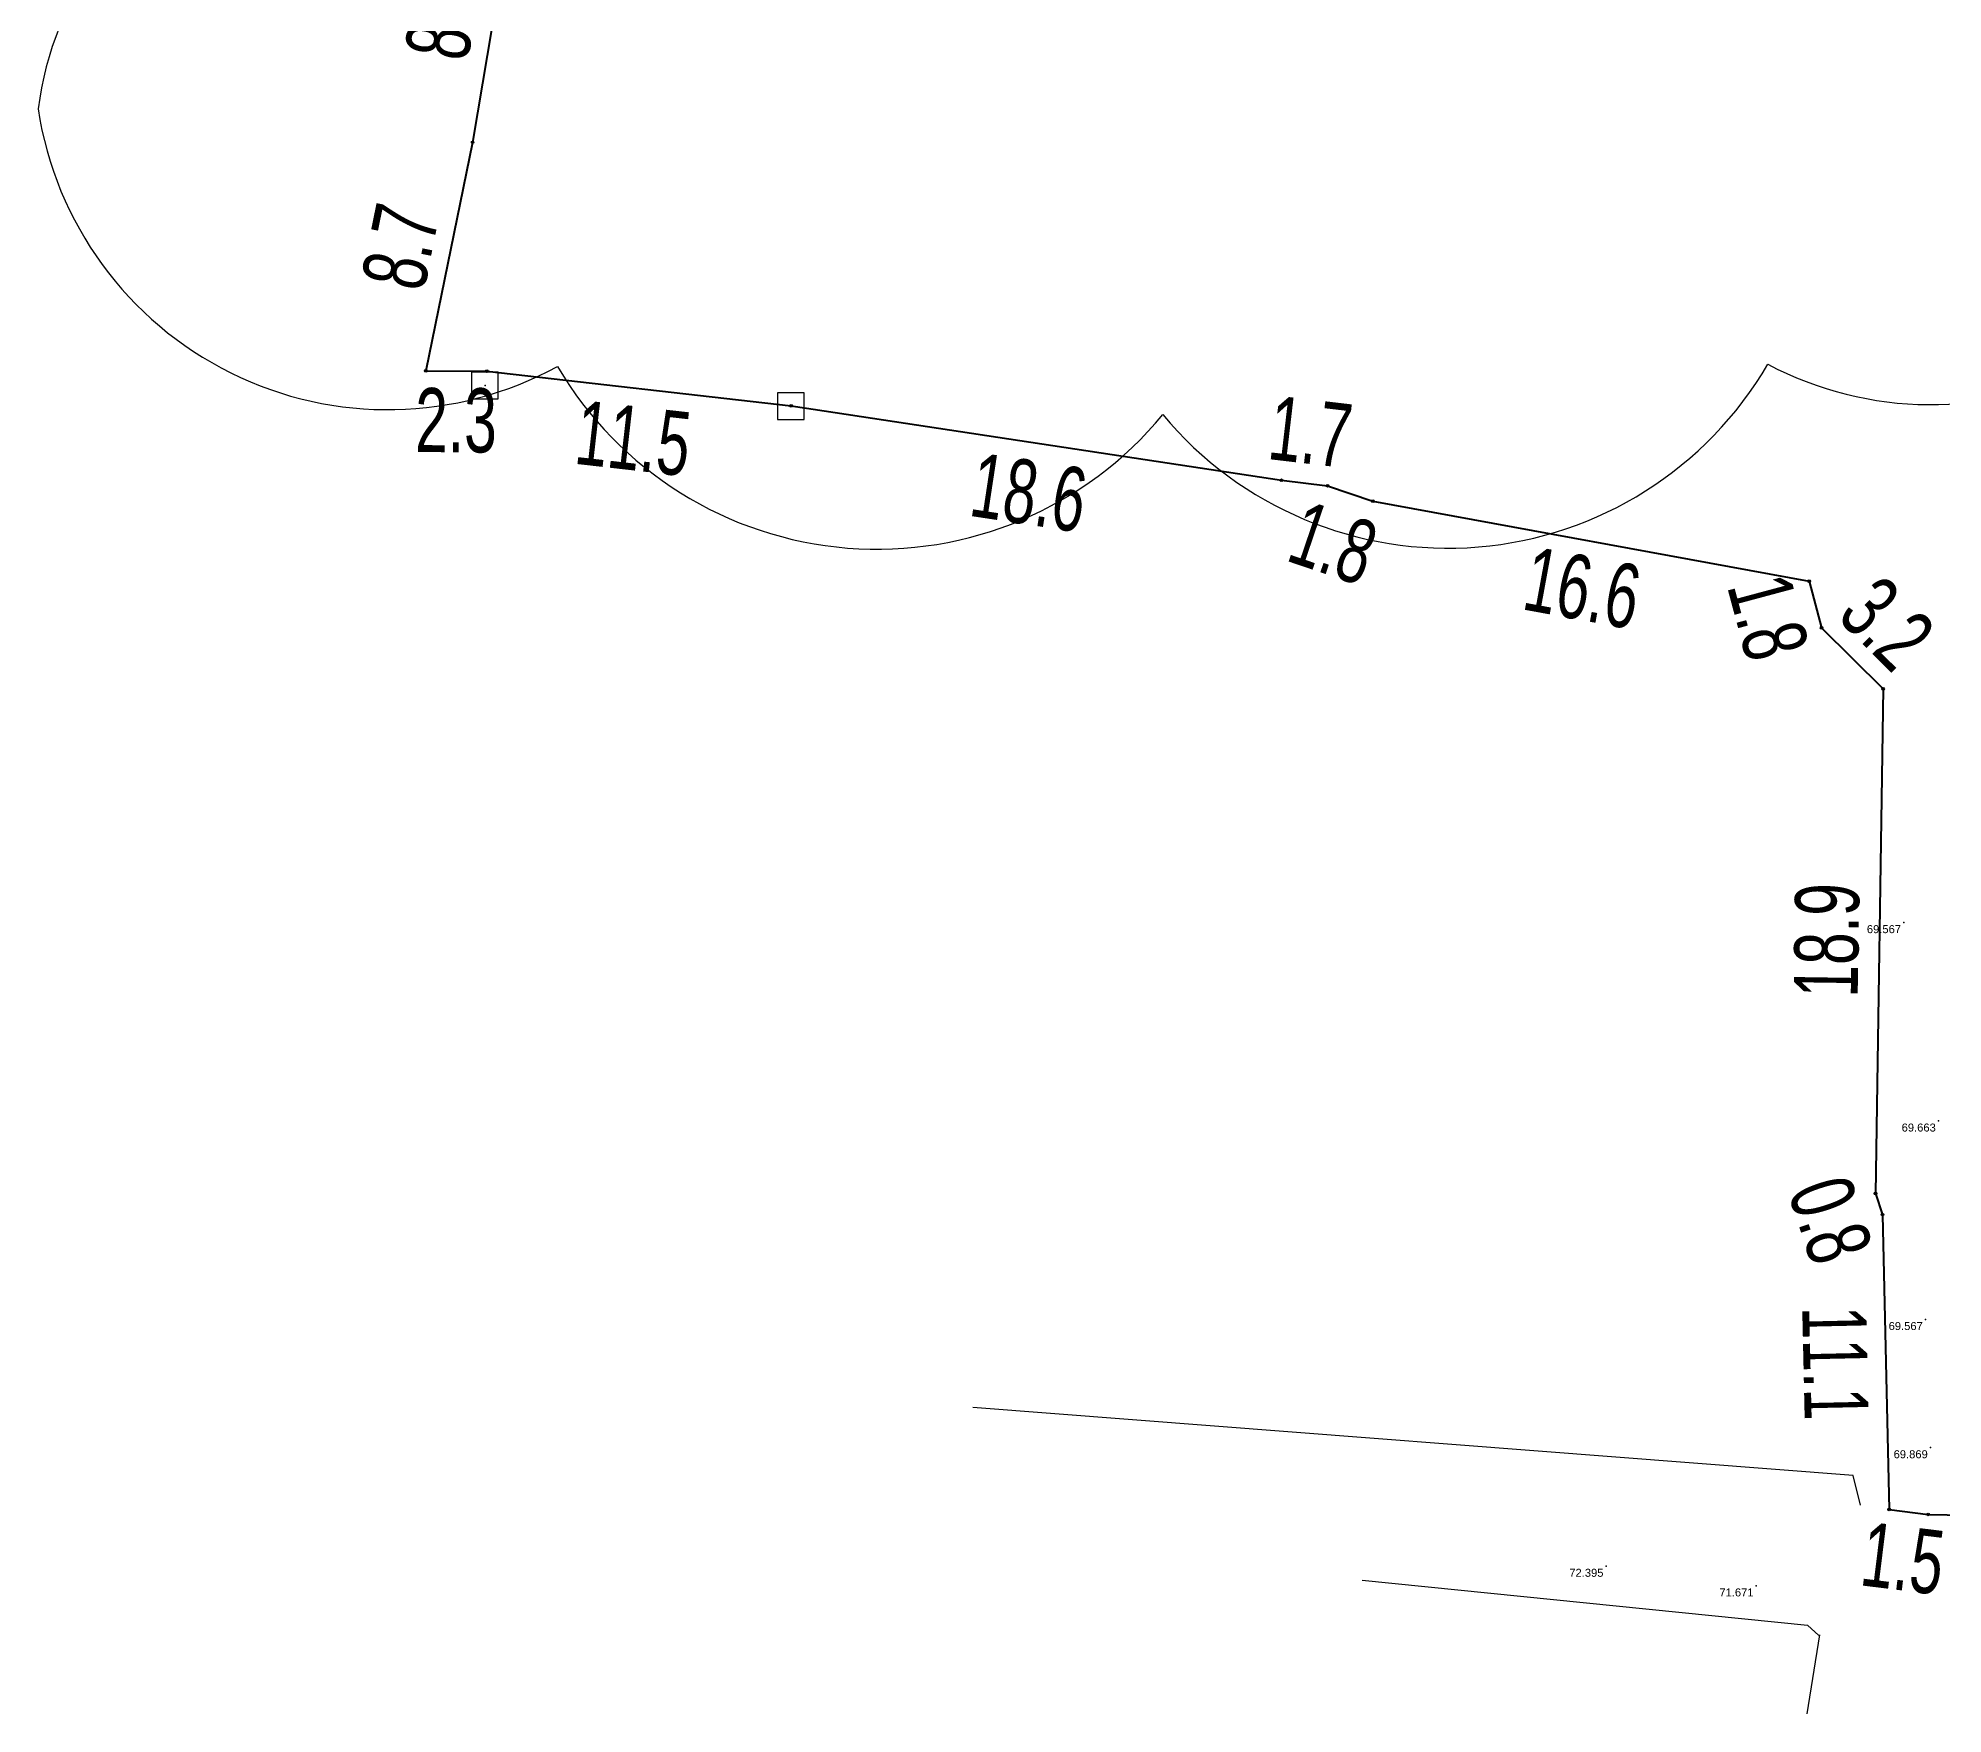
# Model space of a CAD drawing. Header units: millimetres. Extents: x 706139 to 707011, y 753722 to 954403.
# Drawn here: x 706150.2 to 706221.6, y 953814.3 to 953877.1 of the extents above; entities that cross this region are included whole.
import ezdxf
from ezdxf.enums import TextEntityAlignment as Align

# ---------------------------------------------------------------- set-up
doc = ezdxf.new("R2010")
doc.units = ezdxf.units.MM
doc.linetypes.add('SOLID_LINE', pattern=[0])
doc.layers.add('BD', color=1, linetype='Continuous', lineweight=40)
doc.layers.add('BD SYMBOL', color=7, linetype='Continuous', lineweight=30)
for name, color, linetype in [('dim', 7, 'Continuous'), ('Height', 7, 'Continuous'), ('RD', 5, 'Continuous'), ('SY SYMBOL', 7, 'Continuous')]:
    doc.layers.add(name, color=color, linetype=linetype)
doc.styles.add('DIM', font='ARIALN.TTF', dxfattribs={"width": 0.8, "height": 2.4})
doc.styles.get("Standard").update_dxf_attribs({"font": 'arial.ttf'})
doc.dimstyles.get("Standard").update_dxf_attribs({"dimtxt": 0.18, "dimasz": 0.18, "dimexe": 0.18, "dimexo": 0.0625, "dimgap": 0.09, "dimtad": 0, "dimtih": 1, "dimtoh": 1, "dimdec": 4, "dimzin": 0, "dimdsep": 46, "dimtxsty": 'Standard', "dimcen": 0.09, "dimadec": 0, "dimazin": 0, "dimtfac": 1, "dimtdec": 4, "dimtofl": 0, "dimtmove": 0, "dimatfit": 3, "dimfxl": 1, "dimtolj": 1, "dimtzin": 0, "dimarcsym": 0})

# ---------------------------------------------------------------- blocks, each defined once
blk = doc.blocks.new('BD')
at = {"linetype": 'ByBlock'}
for p, q in [((-0.037, -0.034), (0.037, 0.034)), ((-0.035, 0.035), (0.035, -0.035))]:
    blk.add_line(p, q, dxfattribs=at)
blk.add_circle((0, 0), 0.05)
blk.add_point((0, 0))
blk = doc.blocks.new('SYSTONE')
at = {"color": 6}
blk.add_polyline3d([(-0.256, -0.003, 0), (-0.256, -0.253, 0), (0.244, -0.253, 0), (0.244, 0.247, 0), (-0.256, 0.247, 0), (-0.256, -0.003, 0)], close=True, dxfattribs=at)
blk.add_point((0, 0), dxfattribs=at)
blk = doc.blocks.new('*D173')
at = {"layer": 'Defpoints', "color": 0, "transparency": 16777216}
for p in [(707469.917, 953790.571), (707478.437, 953790.39), (707469.88, 953788.862)]:
    blk.add_point(p, dxfattribs=at)
at = {"layer": 'dim', "color": 0, "transparency": 16777216, "insert": (707474.141, 953788.771), "char_height": 2.4, "attachment_point": 5, "rotation": 358.7843, "style": 'DIM'}
blk.add_mtext('\\A1;8.5', dxfattribs=at)
blk = doc.blocks.new('*D174')
at = {"layer": 'Defpoints', "color": 0, "transparency": 16777216}
for p in [(707468.451, 953790.752), (707469.917, 953790.571), (707468.234, 953788.997)]:
    blk.add_point(p, dxfattribs=at)
at = {"layer": 'dim', "color": 0, "transparency": 16777216, "insert": (707468.967, 953788.907), "char_height": 2.4, "attachment_point": 5, "rotation": 352.96212, "style": 'DIM'}
blk.add_mtext('\\A1;1.5', dxfattribs=at)
blk = doc.blocks.new('*D175')
at = {"layer": 'Defpoints', "color": 0, "transparency": 16777216}
for p in [(707466.315, 953801.763), (707468.203, 953801.806), (707468.451, 953790.752)]:
    blk.add_point(p, dxfattribs=at)
at = {"layer": 'dim', "color": 0, "transparency": 16777216, "insert": (707466.439, 953796.237), "char_height": 2.4, "attachment_point": 5, "rotation": 271.28588, "style": 'DIM'}
blk.add_mtext('\\A1;11.1', dxfattribs=at)
blk = doc.blocks.new('*D176')
at = {"layer": 'Defpoints', "color": 0, "transparency": 16777216}
for p in [(707467.941, 953802.604), (707466.109, 953802.002), (707468.203, 953801.806)]:
    blk.add_point(p, dxfattribs=at)
at = {"layer": 'dim', "color": 0, "transparency": 16777216, "insert": (707466.241, 953801.603), "char_height": 2.4, "attachment_point": 5, "rotation": 288.20091, "style": 'DIM'}
blk.add_mtext('\\A1;0.8', dxfattribs=at)
blk = doc.blocks.new('*D177')
at = {"layer": 'Defpoints', "color": 0, "transparency": 16777216}
for p in [(707466.261, 953821.55), (707468.222, 953821.521), (707467.941, 953802.604)]:
    blk.add_point(p, dxfattribs=at)
at = {"layer": 'dim', "color": 0, "transparency": 16777216, "insert": (707466.12, 953812.092), "char_height": 2.4, "attachment_point": 5, "rotation": 89.14847, "style": 'DIM'}
blk.add_mtext('\\A1;18.9', dxfattribs=at)
blk = doc.blocks.new('*D178')
at = {"layer": 'Defpoints', "color": 0, "transparency": 16777216}
for p in [(707467.212, 953825.106), (707465.922, 953823.809), (707468.222, 953821.521)]:
    blk.add_point(p, dxfattribs=at)
at = {"layer": 'dim', "color": 0, "transparency": 16777216, "insert": (707468.362, 953823.962), "char_height": 2.4, "attachment_point": 5, "rotation": 315.14986, "style": 'DIM'}
blk.add_mtext('\\A1;3.2', dxfattribs=at)
blk = doc.blocks.new('*D179')
at = {"layer": 'Defpoints', "color": 0, "transparency": 16777216}
for p in [(707463.671, 953825.076), (707465.454, 953825.554), (707465.922, 953823.809)]:
    blk.add_point(p, dxfattribs=at)
at = {"layer": 'dim', "color": 0, "transparency": 16777216, "insert": (707463.905, 953824.204), "char_height": 2.4, "attachment_point": 5, "rotation": 285.01313, "style": 'DIM'}
blk.add_mtext('\\A1;1.8', dxfattribs=at)
blk = doc.blocks.new('*D180')
at = {"layer": 'Defpoints', "color": 0, "transparency": 16777216}
for p in [(707449.091, 953828.561), (707448.766, 953826.795), (707465.454, 953825.554)]:
    blk.add_point(p, dxfattribs=at)
at = {"layer": 'dim', "color": 0, "transparency": 16777216, "insert": (707456.948, 953825.291), "char_height": 2.4, "attachment_point": 5, "rotation": 349.58704, "style": 'DIM'}
blk.add_mtext('\\A1;16.6', dxfattribs=at)
blk = doc.blocks.new('*D181')
at = {"layer": 'Defpoints', "color": 0, "transparency": 16777216}
for p in [(707447.392, 953829.138), (707449.091, 953828.561), (707446.756, 953827.265)]:
    blk.add_point(p, dxfattribs=at)
at = {"layer": 'dim', "color": 0, "transparency": 16777216, "insert": (707447.605, 953826.977), "char_height": 2.4, "attachment_point": 5, "rotation": 341.24192, "style": 'DIM'}
blk.add_mtext('\\A1;1.8', dxfattribs=at)
blk = doc.blocks.new('*D182')
at = {"layer": 'Defpoints', "color": 0, "transparency": 16777216}
for p in [(707445.897, 953831.259), (707445.673, 953829.339), (707447.392, 953829.138)]:
    blk.add_point(p, dxfattribs=at)
at = {"layer": 'dim', "color": 0, "transparency": 16777216, "insert": (707446.757, 953831.158), "char_height": 2.4, "attachment_point": 5, "rotation": 353.33078, "style": 'DIM'}
blk.add_mtext('\\A1;1.7', dxfattribs=at)
blk = doc.blocks.new('*D183')
at = {"layer": 'Defpoints', "color": 0, "transparency": 16777216}
for p in [(707427.285, 953832.129), (707427.001, 953830.262), (707445.673, 953829.339)]:
    blk.add_point(p, dxfattribs=at)
at = {"layer": 'dim', "color": 0, "transparency": 16777216, "insert": (707436.195, 953828.867), "char_height": 2.4, "attachment_point": 5, "rotation": 351.37235, "style": 'DIM'}
blk.add_mtext('\\A1;18.6', dxfattribs=at)
blk = doc.blocks.new('*D184')
at = {"layer": 'Defpoints', "color": 0, "transparency": 16777216}
for p in [(707415.875, 953833.428), (707427.285, 953832.129), (707415.661, 953831.55)]:
    blk.add_point(p, dxfattribs=at)
at = {"layer": 'dim', "color": 0, "transparency": 16777216, "insert": (707421.366, 953830.901), "char_height": 2.4, "attachment_point": 5, "rotation": 353.50498, "style": 'DIM'}
blk.add_mtext('\\A1;11.5', dxfattribs=at)
blk = doc.blocks.new('*D185')
at = {"layer": 'Defpoints', "color": 0, "transparency": 16777216}
for p in [(707413.587, 953833.441), (707415.875, 953833.428), (707413.576, 953831.581)]:
    blk.add_point(p, dxfattribs=at)
at = {"layer": 'dim', "color": 0, "transparency": 16777216, "insert": (707414.72, 953831.574), "char_height": 2.4, "attachment_point": 5, "rotation": 359.67446, "style": 'DIM'}
blk.add_mtext('\\A1;2.3', dxfattribs=at)
blk = doc.blocks.new('*D186')
at = {"layer": 'Defpoints', "color": 0, "transparency": 16777216}
for p in [(707413.525, 953842.381), (707415.342, 953842.009), (707413.587, 953833.441)]:
    blk.add_point(p, dxfattribs=at)
at = {"layer": 'dim', "color": 0, "transparency": 16777216, "insert": (707412.647, 953838.097), "char_height": 2.4, "attachment_point": 5, "rotation": 78.42412, "style": 'DIM'}
blk.add_mtext('\\A1;8.7', dxfattribs=at)
blk = doc.blocks.new('*D187')
at = {"layer": 'Defpoints', "color": 0, "transparency": 16777216}
for p in [(707414.967, 953851.072), (707416.817, 953850.76), (707415.342, 953842.009)]:
    blk.add_point(p, dxfattribs=at)
at = {"layer": 'dim', "color": 0, "transparency": 16777216, "insert": (707414.229, 953846.697), "char_height": 2.4, "attachment_point": 5, "rotation": 80.4326, "style": 'DIM'}
blk.add_mtext('\\A1;8.9', dxfattribs=at)
blk = doc.blocks.new('FGHFGH')
at = {"layer": 'BD'}
for p, q in [((707416.81674, 953850.7602), (707415.34174, 953842.0092)), ((707415.34174, 953842.0092), (707413.58674, 953833.4412)), ((707413.58674, 953833.4412), (707415.87474, 953833.4282)), ((707415.87474, 953833.4282), (707427.28474, 953832.1292)), ((707427.28474, 953832.1292), (707445.67274, 953829.3392)), ((707445.67274, 953829.3392), (707447.39174, 953829.1382)), ((707447.39174, 953829.1382), (707449.09074, 953828.5612)), ((707449.09074, 953828.5612), (707465.45374, 953825.5542)), ((707465.45374, 953825.5542), (707465.92174, 953823.8092)), ((707465.92174, 953823.8092), (707468.22174, 953821.5212)), ((707468.22174, 953821.5212), (707467.94057, 953802.60387)), ((707467.94057, 953802.60387), (707468.20302, 953801.80566)), ((707468.20302, 953801.80566), (707468.45113, 953790.75214)), ((707468.45113, 953790.75214), (707469.91674, 953790.5712)), ((707469.91674, 953790.5712), (707478.43711, 953790.39039))]:
    blk.add_line(p, q, dxfattribs=at)
at = {"layer": 'RD'}
for p, q in [((707467.09889, 953792.02486), (707434.09259, 953794.57158)), ((707467.37774, 953790.9172), (707467.09889, 953792.02486)), ((707448.69389, 953788.10739), (707465.39197, 953786.42295)), ((707465.39197, 953786.42295), (707465.81754, 953786.03389)), ((707465.83774, 953786.0552), (707465.36874, 953783.0902))]:
    blk.add_line(p, q, dxfattribs=at)
at = {"layer": 'BD SYMBOL'}
for p in [(707415.34174, 953842.0092, 84.186), (707413.58674, 953833.4412, 84.849), (707415.87474, 953833.4282, 82.906), (707427.28474, 953832.1292, 81.267), (707445.67274, 953829.3392, 78.95), (707447.39174, 953829.1382, 78.924), (707449.09074, 953828.5612, 77.203), (707465.45374, 953825.5542, 71.117), (707465.92174, 953823.8092, 70.507), (707468.22174, 953821.5212, 69.61), (707467.94057, 953802.60387), (707468.20302, 953801.80566), (707468.45113, 953790.75214, 99.302), (707469.91674, 953790.5712, 69.98)]:
    blk.add_blockref('BD', p, dxfattribs=at)
at = {"layer": 'SY SYMBOL', "xscale": 2, "yscale": 2, "zscale": 2}
for p in [(707415.80674, 953832.8952, 83.272), (707427.28374, 953832.1252, 81.258)]:
    blk.add_blockref('SYSTONE', p, dxfattribs=at)
at = {"layer": 'dim'}
for p1, p2, distance, picture, middle in [((707415.34174, 953842.0092), (707416.81674, 953850.7602), 1.87599, '*D187', (707414.22934, 953846.69651)), ((707413.58674, 953833.4412), (707415.34174, 953842.0092), 1.85457, '*D186', (707412.64739, 953838.09735)), ((707415.87474, 953833.4282), (707413.58674, 953833.4412), 1.86063, '*D185', (707414.72017, 953831.5741)), ((707427.28474, 953832.1292), (707415.87474, 953833.4282), 1.89011, '*D184', (707421.36594, 953830.90073)), ((707447.39174, 953829.1382), (707445.67274, 953829.3392), -1.93238, '*D182', (707446.75666, 953831.15801)), ((707445.67274, 953829.3392), (707427.28474, 953832.1292), 1.8888, '*D183', (707436.19539, 953828.86678)), ((707449.09074, 953828.5612), (707447.39174, 953829.1382), 1.97802, '*D181', (707447.60516, 953826.97675)), ((707465.45374, 953825.5542), (707449.09074, 953828.5612), 1.79592, '*D180', (707456.94764, 953825.29136)), ((707465.92174, 953823.8092), (707465.45374, 953825.5542), 1.84536, '*D179', (707463.90537, 953824.20368)), ((707468.22174, 953821.5212), (707465.92174, 953823.8092), -1.82898, '*D178', (707468.36164, 953823.96187)), ((707467.94057, 953802.60387), (707468.22174, 953821.5212), 1.96102, '*D177', (707466.12035, 953812.09168)), ((707468.20302, 953801.80566), (707467.94057, 953802.60387), 1.92766, '*D176', (707466.24058, 953801.60266)), ((707468.45113, 953790.75214), (707468.20302, 953801.80566), 1.88823, '*D175', (707466.43932, 953796.23653)), ((707469.91674, 953790.5712), (707468.45113, 953790.75214), 1.76825, '*D174', (707468.96728, 953788.90674)), ((707478.43711, 953790.39039), (707469.91674, 953790.5712), 1.7098, '*D173', (707474.14065, 953788.77138))]:
    dim = blk.add_aligned_dim(p1=p1, p2=p2, distance=distance, dimstyle='Standard', dxfattribs=at)
    dim.commit()
    dim.dimension.update_dxf_attribs({"geometry": picture, "text_midpoint": middle})

msp = doc.modelspace()

# ---------------------------------------------------------------- linework, layer by layer
msp.add_lwpolyline([(706234.0989, 953874.6405, 0.5205671), (706214.7742, 953884.4286, 0.5205671), (706192.0832, 953886.2628, 0.5205671), (706169.3946, 953884.4009, 0.5205671), (706150.2287, 953874.4831, 0.5205671), (706169.7046, 953864.8251, 0.5205671), (706192.398, 953863.0184, 0.5205671), (706215.0842, 953864.908, 0.5205671)], format="xyb", close=True)
at = {"color": 0, "linetype": 'SOLID_LINE'}
for p in [(706220.1774, 953843.9771, 69.5671), (706220.1774, 953843.9771, 69.5671), (706220.1774, 953843.9771, 69.5671), (706221.4809, 953836.5388, 69.6629), (706221.4809, 953836.5388, 69.6629), (706221.4809, 953836.5388, 69.6629), (706220.9933, 953829.0974, 69.5668), (706220.9933, 953829.0974, 69.5668), (706220.9933, 953829.0974, 69.5668), (706221.1804, 953824.2906, 69.8689), (706221.1804, 953824.2906, 69.8689), (706221.1804, 953824.2906, 69.8689), (706209.0196, 953819.8468, 72.3947), (706209.0196, 953819.8468, 72.3947), (706209.0196, 953819.8468, 72.3947), (706214.6469, 953819.1107, 71.6708), (706214.6469, 953819.1107, 71.6708), (706214.6469, 953819.1107, 71.6708)]:
    msp.add_point(p, dxfattribs=at)

# ---------------------------------------------------------------- block references
msp.add_blockref('FGHFGH', (-1248.8207, 31.2158))

# ---------------------------------------------------------------- texts
at = {"layer": 'Height', "color": 4, "linetype": 'SOLID_LINE'}
for s, p in [('69.567', (706220.0774, 953843.8771, 69.5671)), ('69.567', (706220.0774, 953843.8771, 69.5671)), ('69.567', (706220.0774, 953843.8771, 69.5671)), ('69.663', (706221.3809, 953836.4388, 69.6629)), ('69.663', (706221.3809, 953836.4388, 69.6629)), ('69.663', (706221.3809, 953836.4388, 69.6629)), ('69.567', (706220.8933, 953828.9974, 69.5668)), ('69.567', (706220.8933, 953828.9974, 69.5668)), ('69.567', (706220.8933, 953828.9974, 69.5668)), ('69.869', (706221.0804, 953824.1906, 69.8689)), ('69.869', (706221.0804, 953824.1906, 69.8689)), ('69.869', (706221.0804, 953824.1906, 69.8689)), ('72.395', (706208.9196, 953819.7468, 72.3947)), ('72.395', (706208.9196, 953819.7468, 72.3947)), ('72.395', (706208.9196, 953819.7468, 72.3947)), ('71.671', (706214.5469, 953819.0107, 71.6708)), ('71.671', (706214.5469, 953819.0107, 71.6708)), ('71.671', (706214.5469, 953819.0107, 71.6708))]:
    msp.add_text(s, height=0.3, dxfattribs=at).set_placement(p, align=Align.TOP_RIGHT)

doc.saveas('drawing.dxf')
